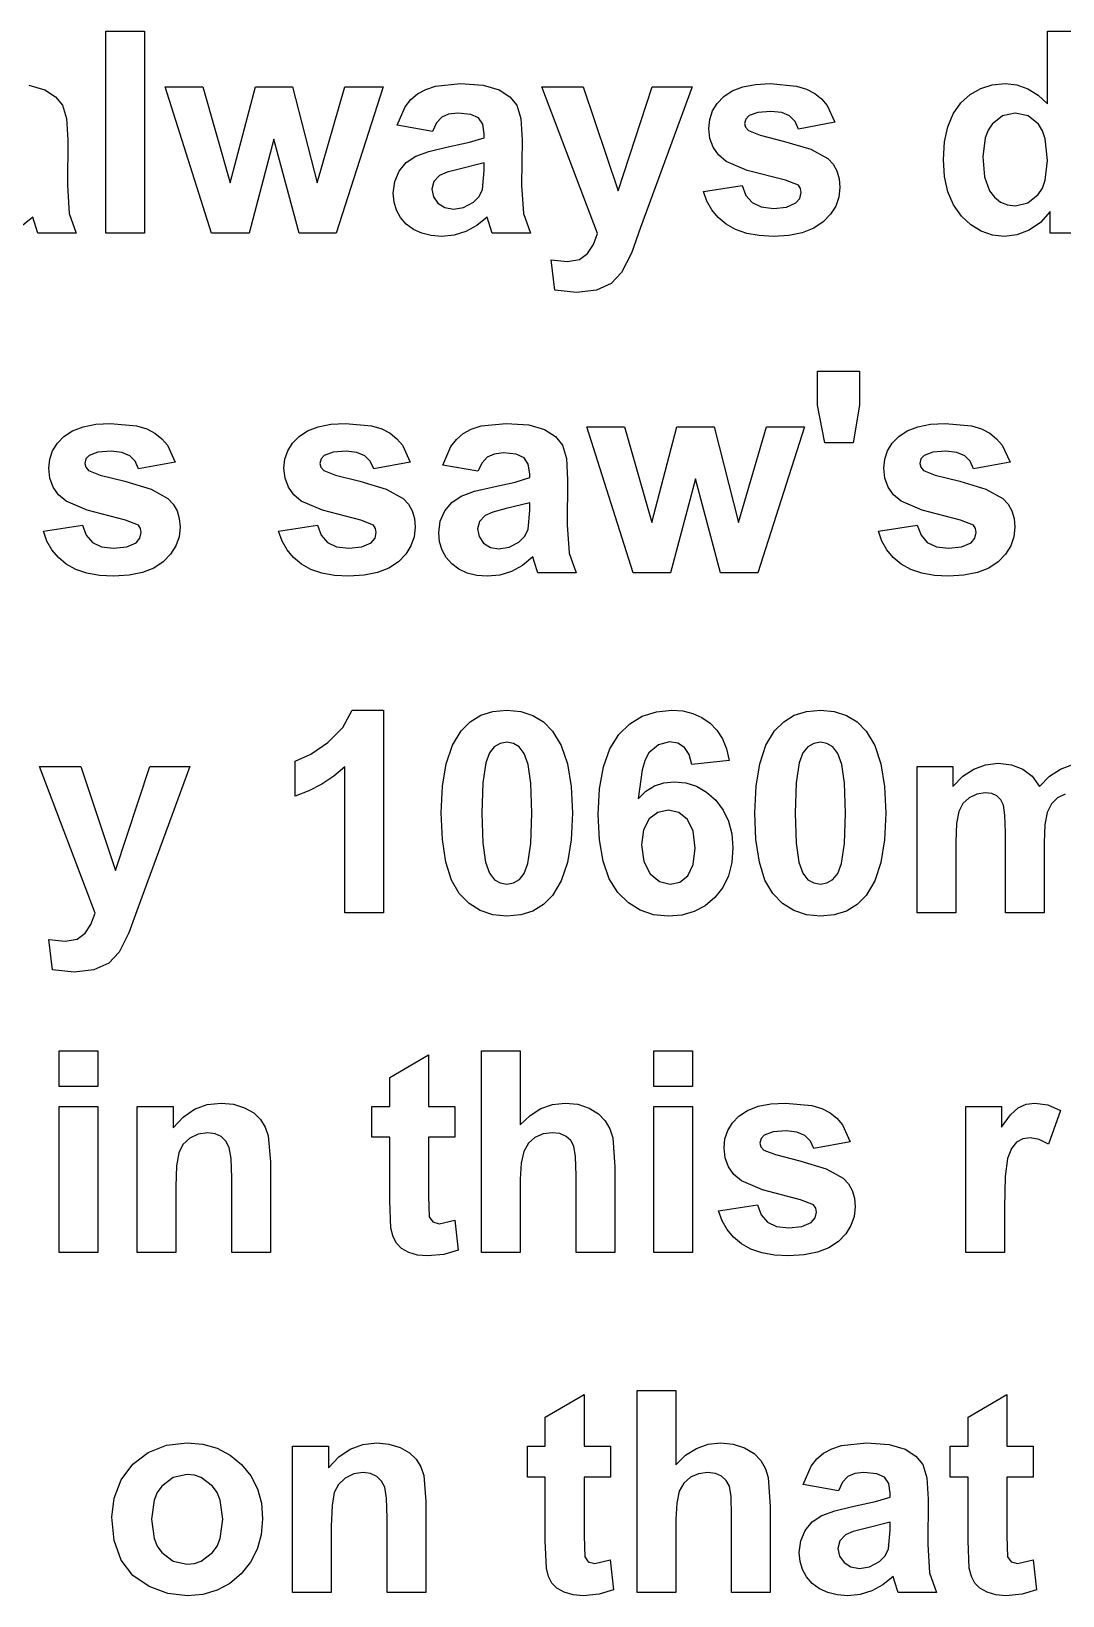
# Model space of a CAD drawing. Header units: metres. Extents: x 298 to 6408, y -126 to 1371.
# Drawn here: x 900.7 to 1101.8, y 1065.4 to 1370.3 of the extents above; entities that cross this region are included whole.
import ezdxf

# ---------------------------------------------------------------- set-up
doc = ezdxf.new("R2010")
doc.units = ezdxf.units.M

msp = doc.modelspace()

# ---------------------------------------------------------------- linework, layer by layer
at = {"layer": 'The 1060mm here '}
for p, q in [((915.29, 1331.02), (915.29, 1370.35)), ((915.29, 1370.35), (922.83, 1370.35)), ((922.83, 1370.35), (922.83, 1331.02)), ((1098.82, 1356.18), (1098.82, 1370.35)), ((1098.82, 1370.35), (1106.35, 1370.35)), ((979.55, 1359.65), (984.42, 1360.15)), ((984.42, 1360.15), (988.82, 1359.85)), ((1039.45, 1359.52), (1041.91, 1359.99)), ((1041.91, 1359.99), (1044.78, 1360.15)), ((1044.78, 1360.15), (1049.88, 1359.68)), ((1088.06, 1359.92), (1090.55, 1360.15)), ((1090.55, 1360.15), (1092.86, 1359.9)), ((900.26, 1359.85), (903.38, 1358.96)), ((903.38, 1358.96), (905.48, 1357.6)), ((905.48, 1357.6), (906.85, 1355.93)), ((935.86, 1331.02), (926.85, 1359.51)), ((926.85, 1359.51), (934.17, 1359.51)), ((934.17, 1359.51), (939.51, 1340.84)), ((939.51, 1340.84), (944.42, 1359.51)), ((944.42, 1359.51), (951.69, 1359.51)), ((951.69, 1359.51), (956.44, 1340.84)), ((956.44, 1340.84), (961.89, 1359.51)), ((969.32, 1359.51), (960.17, 1331.02)), ((961.89, 1359.51), (969.32, 1359.51)), ((973.65, 1355.64), (974.75, 1357.04)), ((974.75, 1357.04), (976.05, 1358.17)), ((976.05, 1358.17), (977.63, 1359.03)), ((977.63, 1359.03), (979.55, 1359.65)), ((988.82, 1359.85), (991.93, 1358.96)), ((991.93, 1358.96), (994.04, 1357.6)), ((994.04, 1357.6), (995.41, 1355.93)), ((1000.28, 1359.51), (1008.3, 1359.51)), ((1011.12, 1330.94), (1000.28, 1359.51)), ((1008.3, 1359.51), (1015.11, 1339.28)), ((1015.11, 1339.28), (1021.77, 1359.51)), ((1029.57, 1359.51), (1019.51, 1332.09)), ((1021.77, 1359.51), (1029.57, 1359.51)), ((1034.44, 1356.29), (1035.72, 1357.63)), ((1035.72, 1357.63), (1037.38, 1358.73)), ((1037.38, 1358.73), (1039.45, 1359.52)), ((1049.88, 1359.68), (1051.87, 1359.08)), ((1051.87, 1359.08), (1053.48, 1358.25)), ((1053.48, 1358.25), (1054.79, 1357.18)), ((1054.79, 1357.18), (1055.88, 1355.89)), ((1081.94, 1356.38), (1083.76, 1358.03)), ((1083.76, 1358.03), (1085.8, 1359.21)), ((1085.8, 1359.21), (1088.06, 1359.92)), ((1092.86, 1359.9), (1095.01, 1359.16)), ((1095.01, 1359.16), (1096.99, 1357.92)), ((1096.99, 1357.92), (1098.82, 1356.18)), ((906.85, 1355.93), (907.6, 1353.32)), ((972.08, 1352.05), (973.65, 1355.64)), ((982.09, 1354.19), (980.75, 1353.59)), ((983.89, 1354.38), (982.09, 1354.19)), ((986.39, 1354.15), (983.89, 1354.38)), ((987.94, 1353.46), (986.39, 1354.15)), ((995.41, 1355.93), (996.16, 1353.32)), ((1032.98, 1353.18), (1033.52, 1354.81)), ((1033.52, 1354.81), (1034.44, 1356.29)), ((1040.65, 1353.9), (1040.01, 1353.22)), ((1042.36, 1354.52), (1040.65, 1353.9)), ((1044.92, 1354.73), (1042.36, 1354.52)), ((1047.01, 1354.51), (1044.92, 1354.73)), ((1048.55, 1353.85), (1047.01, 1354.51)), ((1055.88, 1355.89), (1057.39, 1352.61)), ((1079.39, 1351.74), (1080.45, 1354.28)), ((1080.45, 1354.28), (1081.94, 1356.38)), ((1092.54, 1354.38), (1090.07, 1353.85)), ((1095.05, 1353.84), (1092.54, 1354.38)), ((907.6, 1353.32), (907.86, 1349.18)), ((978.92, 1350.82), (972.08, 1352.05)), ((979.73, 1352.5), (978.92, 1350.82)), ((980.75, 1353.59), (979.73, 1352.5)), ((988.74, 1352.22), (987.94, 1353.46)), ((989.01, 1350.36), (988.74, 1352.22)), ((996.16, 1353.32), (996.41, 1349.18)), ((1032.79, 1351.41), (1032.98, 1353.18)), ((1033, 1349.47), (1032.79, 1351.41)), ((1040.01, 1353.22), (1039.79, 1352.37)), ((1039.79, 1352.37), (1039.98, 1351.63)), ((1039.98, 1351.63), (1040.55, 1351)), ((1040.55, 1351), (1042.82, 1350.1)), ((1049.62, 1352.77), (1048.55, 1353.85)), ((1050.28, 1351.3), (1049.62, 1352.77)), ((1057.39, 1352.61), (1050.28, 1351.3)), ((1078.75, 1348.77), (1079.39, 1351.74)), ((1087.25, 1351.05), (1086.69, 1349.59)), ((1088.04, 1352.25), (1087.25, 1351.05)), ((1090.07, 1353.85), (1088.04, 1352.25)), ((1097.07, 1352.22), (1095.05, 1353.84)), ((1097.85, 1350.97), (1097.07, 1352.22)), ((1098.4, 1349.38), (1097.85, 1350.97)), ((907.86, 1349.18), (907.78, 1340.38)), ((948.02, 1349.34), (943.19, 1331.02)), ((952.93, 1331.02), (948.02, 1349.34)), ((981.69, 1347.76), (986.16, 1348.72)), ((986.16, 1348.72), (989.01, 1349.61)), ((989.01, 1349.61), (989.01, 1350.36)), ((996.41, 1349.18), (996.33, 1340.38)), ((1033.64, 1347.75), (1033, 1349.47)), ((1042.82, 1350.1), (1047.59, 1348.88)), ((1047.59, 1348.88), (1052.7, 1347.36)), ((1078.53, 1345.37), (1078.75, 1348.77)), ((1086.69, 1349.59), (1086.23, 1345.88)), ((1098.84, 1345.15), (1098.4, 1349.38)), ((972.46, 1343.1), (973.84, 1344.77)), ((973.84, 1344.77), (975.69, 1346)), ((975.69, 1346), (978.23, 1346.94)), ((978.23, 1346.94), (981.69, 1347.76)), ((1034.69, 1346.26), (1033.64, 1347.75)), ((1036.17, 1344.99), (1034.69, 1346.26)), ((1040.28, 1343.24), (1036.17, 1344.99)), ((1052.7, 1347.36), (1056, 1345.53)), ((1056, 1345.53), (1057.03, 1344.43)), ((1078.75, 1342.02), (1078.53, 1345.37)), ((1086.23, 1345.88), (1086.55, 1341.95)), ((1098.39, 1341.3), (1098.84, 1345.15)), ((971.59, 1341.08), (972.46, 1343.1)), ((980.32, 1342.23), (979.21, 1341.04)), ((981.83, 1342.88), (980.32, 1342.23)), ((984.42, 1343.54), (981.83, 1342.88)), ((989.01, 1344.7), (984.42, 1343.54)), ((988.71, 1339.52), (989.01, 1343.2)), ((989.01, 1343.2), (989.01, 1344.7)), ((1047.74, 1341.32), (1040.28, 1343.24)), ((1057.03, 1344.43), (1057.77, 1343.12)), ((1057.77, 1343.12), (1058.21, 1341.62)), ((1079.41, 1339.07), (1078.75, 1342.02)), ((1086.55, 1341.95), (1087.49, 1339.28)), ((907.78, 1340.38), (908.14, 1334.84)), ((971.3, 1338.8), (971.59, 1341.08)), ((971.46, 1337.05), (971.3, 1338.8)), ((979.21, 1341.04), (978.84, 1339.57)), ((978.84, 1339.57), (979.14, 1338.1)), ((988.05, 1338.16), (988.71, 1339.52)), ((996.33, 1340.38), (996.7, 1334.84)), ((1031.75, 1339.15), (1039.31, 1340.3)), ((1032.42, 1337.23), (1031.75, 1339.15)), ((1039.31, 1340.3), (1040.04, 1338.36)), ((1050.26, 1340.33), (1047.74, 1341.32)), ((1050.66, 1339.69), (1050.26, 1340.33)), ((1050.55, 1337.77), (1050.79, 1338.9)), ((1050.79, 1338.9), (1050.66, 1339.69)), ((1058.36, 1339.92), (1058.15, 1338.03)), ((1058.21, 1341.62), (1058.36, 1339.92)), ((1080.5, 1336.5), (1079.41, 1339.07)), ((1087.49, 1339.28), (1088.5, 1337.99)), ((1097.02, 1338.54), (1097.82, 1339.78)), ((1097.82, 1339.78), (1098.39, 1341.3)), ((971.94, 1335.46), (971.46, 1337.05)), ((979.14, 1338.1), (980.02, 1336.84)), ((980.02, 1336.84), (981.36, 1335.97)), ((981.36, 1335.97), (983.03, 1335.68)), ((983.03, 1335.68), (985.02, 1336.02)), ((985.02, 1336.02), (986.92, 1337.03)), ((986.92, 1337.03), (988.05, 1338.16)), ((1033.38, 1335.52), (1032.42, 1337.23)), ((1040.04, 1338.36), (1041.27, 1336.96)), ((1041.27, 1336.96), (1043.04, 1336.1)), ((1043.04, 1336.1), (1045.4, 1335.82)), ((1045.4, 1335.82), (1047.96, 1336.09)), ((1047.96, 1336.09), (1049.8, 1336.89)), ((1049.8, 1336.89), (1050.55, 1337.77)), ((1057.54, 1336.28), (1056.52, 1334.67)), ((1058.15, 1338.03), (1057.54, 1336.28)), ((1082.03, 1334.33), (1080.5, 1336.5)), ((1088.5, 1337.99), (1089.68, 1337.07)), ((1089.68, 1337.07), (1091.05, 1336.51)), ((1091.05, 1336.51), (1092.59, 1336.33)), ((1092.59, 1336.33), (1095, 1336.88)), ((1095, 1336.88), (1097.02, 1338.54)), ((901.04, 1334.13), (899.04, 1332.49)), ((901.31, 1333.24), (901.04, 1334.13)), ((902.03, 1331.02), (901.31, 1333.24)), ((908.14, 1334.84), (909.49, 1331.02)), ((972.73, 1334.03), (971.94, 1335.46)), ((973.84, 1332.76), (972.73, 1334.03)), ((975.22, 1331.72), (973.84, 1332.76)), ((989.6, 1334.13), (987.6, 1332.49)), ((989.87, 1333.24), (989.6, 1334.13)), ((990.59, 1331.02), (989.87, 1333.24)), ((996.7, 1334.84), (998.05, 1331.02)), ((1034.64, 1334.02), (1033.38, 1335.52)), ((1036.19, 1332.73), (1034.64, 1334.02)), ((1038.03, 1331.7), (1036.19, 1332.73)), ((1055.09, 1333.19), (1053.25, 1331.96)), ((1056.52, 1334.67), (1055.09, 1333.19)), ((1083.87, 1332.6), (1082.03, 1334.33)), ((1085.89, 1331.36), (1083.87, 1332.6)), ((1097.45, 1333.07), (1095.23, 1331.57)), ((1099.35, 1335.2), (1097.45, 1333.07)), ((1099.35, 1331.02), (1099.35, 1335.2)), ((909.49, 1331.02), (902.03, 1331.02)), ((922.83, 1331.02), (915.29, 1331.02)), ((943.19, 1331.02), (935.86, 1331.02)), ((960.17, 1331.02), (952.93, 1331.02)), ((976.84, 1330.97), (975.22, 1331.72)), ((978.69, 1330.52), (976.84, 1330.97)), ((980.77, 1330.37), (978.69, 1330.52)), ((983.19, 1330.61), (980.77, 1330.37)), ((985.47, 1331.31), (983.19, 1330.61)), ((987.6, 1332.49), (985.47, 1331.31)), ((998.05, 1331.02), (990.59, 1331.02)), ((1010.3, 1328.76), (1011.12, 1330.94)), ((1019.51, 1332.09), (1017.72, 1327.13)), ((1040.19, 1330.96), (1038.03, 1331.7)), ((1042.64, 1330.52), (1040.19, 1330.96)), ((1045.4, 1330.37), (1042.64, 1330.52)), ((1048.41, 1330.55), (1045.4, 1330.37)), ((1051.03, 1331.08), (1048.41, 1330.55)), ((1053.25, 1331.96), (1051.03, 1331.08)), ((1088.08, 1330.62), (1085.89, 1331.36)), ((1090.44, 1330.37), (1088.08, 1330.62)), ((1092.85, 1330.67), (1090.44, 1330.37)), ((1095.23, 1331.57), (1092.85, 1330.67)), ((1106.35, 1331.02), (1099.35, 1331.02)), ((1007.58, 1325.85), (1009.18, 1327.01)), ((1009.18, 1327.01), (1010.3, 1328.76)), ((1017.72, 1327.13), (1015.82, 1323.32)), ((1002.77, 1319.91), (1002.1, 1325.81)), ((1002.1, 1325.81), (1005.29, 1325.46)), ((1005.29, 1325.46), (1007.58, 1325.85)), ((1013.76, 1321.18), (1010.89, 1319.91)), ((1015.82, 1323.32), (1013.76, 1321.18)), ((1007.04, 1319.45), (1002.77, 1319.91)), ((1010.89, 1319.91), (1007.04, 1319.45)), ((1053.99, 1297.46), (1053.99, 1304.11)), ((1053.99, 1304.11), (1062.2, 1304.11)), ((1062.2, 1304.11), (1062.2, 1297.46)), ((1055.41, 1290.13), (1053.99, 1297.46)), ((1062.2, 1297.46), (1060.96, 1290.13)), ((908.77, 1292.5), (910.83, 1293.28)), ((910.83, 1293.28), (913.3, 1293.76)), ((913.3, 1293.76), (916.17, 1293.91)), ((916.17, 1293.91), (921.27, 1293.44)), ((921.27, 1293.44), (923.26, 1292.84)), ((954.59, 1292.5), (956.66, 1293.28)), ((956.66, 1293.28), (959.12, 1293.76)), ((959.12, 1293.76), (961.99, 1293.91)), ((961.99, 1293.91), (967.09, 1293.44)), ((967.09, 1293.44), (969.08, 1292.84)), ((986.51, 1292.8), (988.43, 1293.42)), ((988.43, 1293.42), (993.3, 1293.91)), ((993.3, 1293.91), (997.7, 1293.62)), ((997.7, 1293.62), (1000.81, 1292.72)), ((1018.04, 1264.78), (1009.02, 1293.27)), ((1009.02, 1293.27), (1016.35, 1293.27)), ((1016.35, 1293.27), (1021.69, 1274.6)), ((1021.69, 1274.6), (1026.6, 1293.27)), ((1026.6, 1293.27), (1033.87, 1293.27)), ((1033.87, 1293.27), (1038.61, 1274.6)), ((1038.61, 1274.6), (1044.06, 1293.27)), ((1051.49, 1293.27), (1042.34, 1264.78)), ((1044.06, 1293.27), (1051.49, 1293.27)), ((1071.5, 1292.5), (1073.57, 1293.28)), ((1073.57, 1293.28), (1076.04, 1293.76)), ((1076.04, 1293.76), (1078.91, 1293.91)), ((1078.91, 1293.91), (1084.01, 1293.44)), ((1084.01, 1293.44), (1085.99, 1292.84)), ((904.91, 1288.58), (905.83, 1290.06)), ((905.83, 1290.06), (907.1, 1291.39)), ((907.1, 1291.39), (908.77, 1292.5)), ((923.26, 1292.84), (924.86, 1292.01)), ((924.86, 1292.01), (926.18, 1290.94)), ((926.18, 1290.94), (927.27, 1289.65)), ((950.73, 1288.58), (951.65, 1290.06)), ((951.65, 1290.06), (952.93, 1291.39)), ((952.93, 1291.39), (954.59, 1292.5)), ((969.08, 1292.84), (970.69, 1292.01)), ((970.69, 1292.01), (972, 1290.94)), ((972, 1290.94), (973.09, 1289.65)), ((982.53, 1289.41), (983.63, 1290.8)), ((983.63, 1290.8), (984.93, 1291.93)), ((984.93, 1291.93), (986.51, 1292.8)), ((1000.81, 1292.72), (1002.92, 1291.37)), ((1002.92, 1291.37), (1004.29, 1289.69)), ((1060.96, 1290.13), (1055.41, 1290.13)), ((1067.65, 1288.58), (1068.56, 1290.06)), ((1068.56, 1290.06), (1069.84, 1291.39)), ((1069.84, 1291.39), (1071.5, 1292.5)), ((1085.99, 1292.84), (1087.6, 1292.01)), ((1087.6, 1292.01), (1088.91, 1290.94)), ((1088.91, 1290.94), (1090, 1289.65)), ((904.18, 1285.17), (904.36, 1286.95)), ((904.36, 1286.95), (904.91, 1288.58)), ((911.4, 1286.99), (911.18, 1286.13)), ((912.04, 1287.66), (911.4, 1286.99)), ((913.75, 1288.29), (912.04, 1287.66)), ((916.31, 1288.49), (913.75, 1288.29)), ((918.4, 1288.27), (916.31, 1288.49)), ((919.94, 1287.61), (918.4, 1288.27)), ((921.01, 1286.53), (919.94, 1287.61)), ((927.27, 1289.65), (928.78, 1286.38)), ((950, 1285.17), (950.19, 1286.95)), ((950.19, 1286.95), (950.73, 1288.58)), ((957.22, 1286.99), (957, 1286.13)), ((957.86, 1287.66), (957.22, 1286.99)), ((959.57, 1288.29), (957.86, 1287.66)), ((962.13, 1288.49), (959.57, 1288.29)), ((964.22, 1288.27), (962.13, 1288.49)), ((965.76, 1287.61), (964.22, 1288.27)), ((966.83, 1286.53), (965.76, 1287.61)), ((973.09, 1289.65), (974.6, 1286.38)), ((980.96, 1285.81), (982.53, 1289.41)), ((989.63, 1287.35), (988.61, 1286.26)), ((990.97, 1287.95), (989.63, 1287.35)), ((992.77, 1288.15), (990.97, 1287.95)), ((995.27, 1287.91), (992.77, 1288.15)), ((996.82, 1287.22), (995.27, 1287.91)), ((997.62, 1285.98), (996.82, 1287.22)), ((1004.29, 1289.69), (1005.04, 1287.08)), ((1005.04, 1287.08), (1005.29, 1282.94)), ((1066.92, 1285.17), (1067.1, 1286.95)), ((1067.1, 1286.95), (1067.65, 1288.58)), ((1074.13, 1286.99), (1073.92, 1286.13)), ((1074.78, 1287.66), (1074.13, 1286.99)), ((1076.49, 1288.29), (1074.78, 1287.66)), ((1079.04, 1288.49), (1076.49, 1288.29)), ((1081.13, 1288.27), (1079.04, 1288.49)), ((1082.68, 1287.61), (1081.13, 1288.27)), ((1083.75, 1286.53), (1082.68, 1287.61)), ((1090, 1289.65), (1091.52, 1286.38)), ((904.39, 1283.23), (904.18, 1285.17)), ((911.18, 1286.13), (911.37, 1285.39)), ((911.37, 1285.39), (911.93, 1284.77)), ((911.93, 1284.77), (914.2, 1283.86)), ((914.2, 1283.86), (918.98, 1282.65)), ((921.67, 1285.06), (921.01, 1286.53)), ((928.78, 1286.38), (921.67, 1285.06)), ((950.21, 1283.23), (950, 1285.17)), ((957, 1286.13), (957.19, 1285.39)), ((957.19, 1285.39), (957.76, 1284.77)), ((957.76, 1284.77), (960.03, 1283.86)), ((960.03, 1283.86), (964.8, 1282.65)), ((967.49, 1285.06), (966.83, 1286.53)), ((974.6, 1286.38), (967.49, 1285.06)), ((987.8, 1284.58), (980.96, 1285.81)), ((988.61, 1286.26), (987.8, 1284.58)), ((997.89, 1284.12), (997.62, 1285.98)), ((997.89, 1283.37), (997.89, 1284.12)), ((1067.13, 1283.23), (1066.92, 1285.17)), ((1073.92, 1286.13), (1074.11, 1285.39)), ((1074.11, 1285.39), (1074.67, 1284.77)), ((1074.67, 1284.77), (1076.94, 1283.86)), ((1076.94, 1283.86), (1081.71, 1282.65)), ((1084.41, 1285.06), (1083.75, 1286.53)), ((1091.52, 1286.38), (1084.41, 1285.06)), ((905.03, 1281.51), (904.39, 1283.23)), ((906.08, 1280.02), (905.03, 1281.51)), ((918.98, 1282.65), (924.09, 1281.12)), ((924.09, 1281.12), (927.39, 1279.29)), ((950.85, 1281.51), (950.21, 1283.23)), ((951.9, 1280.02), (950.85, 1281.51)), ((964.8, 1282.65), (969.91, 1281.12)), ((969.91, 1281.12), (973.21, 1279.29)), ((984.57, 1279.76), (987.11, 1280.7)), ((987.11, 1280.7), (990.57, 1281.52)), ((990.57, 1281.52), (995.04, 1282.48)), ((995.04, 1282.48), (997.89, 1283.37)), ((1005.29, 1282.94), (1005.21, 1274.14)), ((1030.19, 1283.1), (1025.36, 1264.78)), ((1035.1, 1264.78), (1030.19, 1283.1)), ((1067.76, 1281.51), (1067.13, 1283.23)), ((1068.82, 1280.02), (1067.76, 1281.51)), ((1081.71, 1282.65), (1086.83, 1281.12)), ((1086.83, 1281.12), (1090.12, 1279.29)), ((907.56, 1278.76), (906.08, 1280.02)), ((911.67, 1277.01), (907.56, 1278.76)), ((927.39, 1279.29), (928.42, 1278.19)), ((928.42, 1278.19), (929.16, 1276.88)), ((953.38, 1278.76), (951.9, 1280.02)), ((957.49, 1277.01), (953.38, 1278.76)), ((973.21, 1279.29), (974.24, 1278.19)), ((974.24, 1278.19), (974.98, 1276.88)), ((981.34, 1276.86), (982.72, 1278.53)), ((982.72, 1278.53), (984.57, 1279.76)), ((997.89, 1278.46), (993.3, 1277.31)), ((997.89, 1276.96), (997.89, 1278.46)), ((1070.3, 1278.76), (1068.82, 1280.02)), ((1074.41, 1277.01), (1070.3, 1278.76)), ((1090.12, 1279.29), (1091.16, 1278.19)), ((1091.16, 1278.19), (1091.89, 1276.88)), ((919.12, 1275.08), (911.67, 1277.01)), ((921.65, 1274.09), (919.12, 1275.08)), ((929.16, 1276.88), (929.6, 1275.38)), ((929.6, 1275.38), (929.75, 1273.69)), ((964.95, 1275.08), (957.49, 1277.01)), ((967.47, 1274.09), (964.95, 1275.08)), ((974.98, 1276.88), (975.42, 1275.38)), ((975.42, 1275.38), (975.57, 1273.69)), ((980.18, 1272.56), (980.47, 1274.84)), ((980.47, 1274.84), (981.34, 1276.86)), ((988.09, 1274.81), (987.72, 1273.34)), ((989.2, 1275.99), (988.09, 1274.81)), ((990.71, 1276.64), (989.2, 1275.99)), ((993.3, 1277.31), (990.71, 1276.64)), ((997.59, 1273.28), (997.89, 1276.96)), ((1081.86, 1275.08), (1074.41, 1277.01)), ((1084.38, 1274.09), (1081.86, 1275.08)), ((1091.89, 1276.88), (1092.34, 1275.38)), ((1092.34, 1275.38), (1092.48, 1273.69)), ((903.13, 1272.91), (910.7, 1274.06)), ((903.8, 1270.99), (903.13, 1272.91)), ((910.7, 1274.06), (911.43, 1272.13)), ((911.43, 1272.13), (912.66, 1270.72)), ((921.19, 1270.65), (921.93, 1271.53)), ((922.05, 1273.45), (921.65, 1274.09)), ((921.93, 1271.53), (922.18, 1272.67)), ((922.18, 1272.67), (922.05, 1273.45)), ((929.54, 1271.8), (928.93, 1270.04)), ((929.75, 1273.69), (929.54, 1271.8)), ((948.96, 1272.91), (956.52, 1274.06)), ((949.63, 1270.99), (948.96, 1272.91)), ((956.52, 1274.06), (957.25, 1272.13)), ((957.25, 1272.13), (958.48, 1270.72)), ((967.01, 1270.65), (967.76, 1271.53)), ((967.87, 1273.45), (967.47, 1274.09)), ((967.76, 1271.53), (968, 1272.67)), ((968, 1272.67), (967.87, 1273.45)), ((975.36, 1271.8), (974.75, 1270.04)), ((975.57, 1273.69), (975.36, 1271.8)), ((980.34, 1270.81), (980.18, 1272.56)), ((987.72, 1273.34), (988.02, 1271.86)), ((988.02, 1271.86), (988.9, 1270.6)), ((995.8, 1270.79), (996.93, 1271.92)), ((996.93, 1271.92), (997.59, 1273.28)), ((1005.21, 1274.14), (1005.58, 1268.6)), ((1065.87, 1272.91), (1073.44, 1274.06)), ((1066.54, 1270.99), (1065.87, 1272.91)), ((1073.44, 1274.06), (1074.17, 1272.13)), ((1074.17, 1272.13), (1075.39, 1270.72)), ((1083.93, 1270.65), (1084.67, 1271.53)), ((1084.78, 1273.45), (1084.38, 1274.09)), ((1084.67, 1271.53), (1084.92, 1272.67)), ((1084.92, 1272.67), (1084.78, 1273.45)), ((1092.28, 1271.8), (1091.67, 1270.04)), ((1092.48, 1273.69), (1092.28, 1271.8)), ((904.77, 1269.28), (903.8, 1270.99)), ((906.02, 1267.78), (904.77, 1269.28)), ((912.66, 1270.72), (914.43, 1269.87)), ((914.43, 1269.87), (916.79, 1269.58)), ((916.79, 1269.58), (919.35, 1269.85)), ((919.35, 1269.85), (921.19, 1270.65)), ((928.93, 1270.04), (927.91, 1268.43)), ((950.59, 1269.28), (949.63, 1270.99)), ((951.85, 1267.78), (950.59, 1269.28)), ((958.48, 1270.72), (960.25, 1269.87)), ((960.25, 1269.87), (962.61, 1269.58)), ((962.61, 1269.58), (965.17, 1269.85)), ((965.17, 1269.85), (967.01, 1270.65)), ((974.75, 1270.04), (973.73, 1268.43)), ((980.82, 1269.23), (980.34, 1270.81)), ((981.61, 1267.8), (980.82, 1269.23)), ((988.9, 1270.6), (990.24, 1269.74)), ((990.24, 1269.74), (991.91, 1269.45)), ((991.91, 1269.45), (993.9, 1269.78)), ((993.9, 1269.78), (995.8, 1270.79)), ((1005.58, 1268.6), (1006.93, 1264.78)), ((1067.5, 1269.28), (1066.54, 1270.99)), ((1068.76, 1267.78), (1067.5, 1269.28)), ((1075.39, 1270.72), (1077.17, 1269.87)), ((1077.17, 1269.87), (1079.53, 1269.58)), ((1079.53, 1269.58), (1082.09, 1269.85)), ((1082.09, 1269.85), (1083.93, 1270.65)), ((1091.67, 1270.04), (1090.64, 1268.43)), ((907.57, 1266.5), (906.02, 1267.78)), ((909.42, 1265.46), (907.57, 1266.5)), ((911.58, 1264.73), (909.42, 1265.46)), ((924.64, 1265.72), (922.42, 1264.84)), ((926.47, 1266.95), (924.64, 1265.72)), ((927.91, 1268.43), (926.47, 1266.95)), ((953.4, 1266.5), (951.85, 1267.78)), ((955.24, 1265.46), (953.4, 1266.5)), ((957.4, 1264.73), (955.24, 1265.46)), ((970.46, 1265.72), (968.24, 1264.84)), ((972.3, 1266.95), (970.46, 1265.72)), ((973.73, 1268.43), (972.3, 1266.95)), ((982.72, 1266.52), (981.61, 1267.8)), ((984.1, 1265.48), (982.72, 1266.52)), ((985.72, 1264.73), (984.1, 1265.48)), ((996.48, 1266.25), (994.35, 1265.07)), ((998.48, 1267.89), (996.48, 1266.25)), ((998.75, 1267.01), (998.48, 1267.89)), ((999.47, 1264.78), (998.75, 1267.01)), ((1070.31, 1266.5), (1068.76, 1267.78)), ((1072.16, 1265.46), (1070.31, 1266.5)), ((1074.31, 1264.73), (1072.16, 1265.46)), ((1087.38, 1265.72), (1085.15, 1264.84)), ((1089.21, 1266.95), (1087.38, 1265.72)), ((1090.64, 1268.43), (1089.21, 1266.95)), ((914.03, 1264.28), (911.58, 1264.73)), ((916.79, 1264.14), (914.03, 1264.28)), ((919.8, 1264.31), (916.79, 1264.14)), ((922.42, 1264.84), (919.8, 1264.31)), ((959.85, 1264.28), (957.4, 1264.73)), ((962.61, 1264.14), (959.85, 1264.28)), ((965.62, 1264.31), (962.61, 1264.14)), ((968.24, 1264.84), (965.62, 1264.31)), ((987.57, 1264.28), (985.72, 1264.73)), ((989.65, 1264.14), (987.57, 1264.28)), ((992.07, 1264.37), (989.65, 1264.14)), ((994.35, 1265.07), (992.07, 1264.37)), ((1006.93, 1264.78), (999.47, 1264.78)), ((1025.36, 1264.78), (1018.04, 1264.78)), ((1042.34, 1264.78), (1035.1, 1264.78)), ((1076.77, 1264.28), (1074.31, 1264.73)), ((1079.53, 1264.14), (1076.77, 1264.28)), ((1082.54, 1264.31), (1079.53, 1264.14)), ((1085.15, 1264.84), (1082.54, 1264.31)), ((961.48, 1234.66), (963.31, 1238.03)), ((963.31, 1238.03), (969.43, 1238.03)), ((969.43, 1238.03), (969.43, 1198.54)), ((990.74, 1237.78), (993.44, 1238.03)), ((993.44, 1238.03), (996.14, 1237.78)), ((1022.59, 1237.73), (1025.63, 1238.03)), ((1025.63, 1238.03), (1027.77, 1237.88)), ((1051.85, 1237.78), (1054.55, 1238.03)), ((1054.55, 1238.03), (1057.25, 1237.78)), ((984.53, 1234.01), (986.28, 1235.77)), ((986.28, 1235.77), (988.35, 1237.03)), ((988.35, 1237.03), (990.74, 1237.78)), ((996.14, 1237.78), (998.53, 1237.01)), ((998.53, 1237.01), (1000.6, 1235.74)), ((1000.6, 1235.74), (1002.37, 1233.95)), ((1015.25, 1233.26), (1017.39, 1235.35)), ((1017.39, 1235.35), (1019.84, 1236.84)), ((1019.84, 1236.84), (1022.59, 1237.73)), ((1027.77, 1237.88), (1029.72, 1237.4)), ((1029.72, 1237.4), (1031.48, 1236.62)), ((1031.48, 1236.62), (1033.05, 1235.52)), ((1033.05, 1235.52), (1034.38, 1234.13)), ((1045.64, 1234.01), (1047.4, 1235.77)), ((1047.4, 1235.77), (1049.47, 1237.03)), ((1049.47, 1237.03), (1051.85, 1237.78)), ((1057.25, 1237.78), (1059.64, 1237.01)), ((1059.64, 1237.01), (1061.72, 1235.74)), ((1061.72, 1235.74), (1063.48, 1233.95)), ((958.56, 1231.74), (961.48, 1234.66)), ((982.84, 1231.18), (984.53, 1234.01)), ((1002.37, 1233.95), (1004.05, 1231.14)), ((1013.5, 1230.49), (1015.25, 1233.26)), ((1034.38, 1234.13), (1035.45, 1232.45)), ((1035.45, 1232.45), (1036.25, 1230.49)), ((1043.95, 1231.18), (1045.64, 1234.01)), ((1063.48, 1233.95), (1065.16, 1231.14)), ((952.15, 1228.08), (955.23, 1229.48)), ((955.23, 1229.48), (958.56, 1231.74)), ((981.63, 1227.57), (982.84, 1231.18)), ((990.04, 1229.69), (989.33, 1227.78)), ((990.99, 1230.91), (990.04, 1229.69)), ((992.14, 1231.56), (990.99, 1230.91)), ((993.44, 1231.78), (992.14, 1231.56)), ((994.73, 1231.56), (993.44, 1231.78)), ((995.86, 1230.91), (994.73, 1231.56)), ((996.83, 1229.61), (995.86, 1230.91)), ((997.62, 1227.45), (996.83, 1229.61)), ((1004.05, 1231.14), (1005.25, 1227.54)), ((1012.25, 1226.97), (1013.5, 1230.49)), ((1021.14, 1229.69), (1020.39, 1228.33)), ((1022.97, 1231.3), (1021.14, 1229.69)), ((1025.17, 1231.83), (1022.97, 1231.3)), ((1026.8, 1231.57), (1025.17, 1231.83)), ((1028.1, 1230.76), (1026.8, 1231.57)), ((1029.01, 1229.39), (1028.1, 1230.76)), ((1029.49, 1227.43), (1029.01, 1229.39)), ((1036.25, 1230.49), (1036.79, 1228.24)), ((1042.75, 1227.57), (1043.95, 1231.18)), ((1051.16, 1229.69), (1050.44, 1227.78)), ((1052.11, 1230.91), (1051.16, 1229.69)), ((1053.26, 1231.56), (1052.11, 1230.91)), ((1054.55, 1231.78), (1053.26, 1231.56)), ((1055.84, 1231.56), (1054.55, 1231.78)), ((1056.98, 1230.91), (1055.84, 1231.56)), ((1057.95, 1229.61), (1056.98, 1230.91)), ((1058.73, 1227.45), (1057.95, 1229.61)), ((1065.16, 1231.14), (1066.36, 1227.54)), ((902.36, 1227.03), (910.38, 1227.03)), ((913.19, 1198.46), (902.36, 1227.03)), ((910.38, 1227.03), (917.19, 1206.8)), ((917.19, 1206.8), (923.85, 1227.03)), ((931.65, 1227.03), (921.59, 1199.61)), ((923.85, 1227.03), (931.65, 1227.03)), ((952.15, 1221.24), (952.15, 1228.08)), ((961.89, 1226.95), (959.73, 1225.15)), ((961.89, 1198.54), (961.89, 1226.95)), ((980.91, 1223.18), (981.63, 1227.57)), ((989.33, 1227.78), (988.75, 1223.86)), ((998.14, 1223.78), (997.62, 1227.45)), ((1005.25, 1227.54), (1005.97, 1223.13)), ((1011.5, 1222.7), (1012.25, 1226.97)), ((1019.79, 1226.38), (1019.06, 1220.75)), ((1020.39, 1228.33), (1019.79, 1226.38)), ((1036.79, 1228.24), (1029.49, 1227.43)), ((1042.02, 1223.18), (1042.75, 1227.57)), ((1050.44, 1227.78), (1049.86, 1223.86)), ((1059.26, 1223.78), (1058.73, 1227.45)), ((1066.36, 1227.54), (1067.08, 1223.13)), ((1073.41, 1227.03), (1080.36, 1227.03)), ((1073.41, 1198.54), (1073.41, 1227.03)), ((1080.36, 1227.03), (1080.36, 1223.14)), ((1082.31, 1225.13), (1084.44, 1226.54)), ((1084.44, 1226.54), (1086.75, 1227.39)), ((1086.75, 1227.39), (1089.24, 1227.68)), ((1089.24, 1227.68), (1091.79, 1227.39)), ((1091.79, 1227.39), (1093.99, 1226.55)), ((1093.99, 1226.55), (1095.82, 1225.13)), ((1099.24, 1225.13), (1101.34, 1226.55)), ((1101.34, 1226.55), (1103.58, 1227.39)), ((957.39, 1223.59), (954.86, 1222.29)), ((959.73, 1225.15), (957.39, 1223.59)), ((980.67, 1218.02), (980.91, 1223.18)), ((988.75, 1223.86), (988.55, 1217.94)), ((998.32, 1217.94), (998.14, 1223.78)), ((1005.97, 1223.13), (1006.21, 1217.94)), ((1020.55, 1222.21), (1022.22, 1223.25)), ((1022.22, 1223.25), (1024.05, 1223.87)), ((1024.05, 1223.87), (1026.06, 1224.08)), ((1026.06, 1224.08), (1028.33, 1223.86)), ((1028.33, 1223.86), (1030.44, 1223.18)), ((1030.44, 1223.18), (1032.38, 1222.06)), ((1041.78, 1218.02), (1042.02, 1223.18)), ((1049.86, 1223.86), (1049.67, 1217.94)), ((1059.43, 1217.94), (1059.26, 1223.78)), ((1067.08, 1223.13), (1067.32, 1217.94)), ((1080.36, 1223.14), (1082.31, 1225.13)), ((1095.82, 1225.13), (1097.29, 1223.14)), ((1097.29, 1223.14), (1099.24, 1225.13)), ((954.86, 1222.29), (952.15, 1221.24)), ((1011.25, 1217.67), (1011.5, 1222.7)), ((1019.06, 1220.75), (1020.55, 1222.21)), ((1032.38, 1222.06), (1034.15, 1220.49)), ((1034.15, 1220.49), (1035.62, 1218.56)), ((1082.35, 1219.82), (1081.55, 1218.26)), ((1083.55, 1220.97), (1082.35, 1219.82)), ((1085.03, 1221.67), (1083.55, 1220.97)), ((1086.69, 1221.91), (1085.03, 1221.67)), ((1087.99, 1221.76), (1086.69, 1221.91)), ((1088.98, 1221.32), (1087.99, 1221.76)), ((1089.72, 1220.57), (1088.98, 1221.32)), ((1090.23, 1219.52), (1089.72, 1220.57)), ((1099.6, 1219.75), (1098.79, 1218.11)), ((1100.8, 1220.94), (1099.6, 1219.75)), ((1102.24, 1221.67), (1100.8, 1220.94)), ((980.89, 1212.79), (980.67, 1218.02)), ((988.55, 1217.94), (988.73, 1212.1)), ((998.12, 1212.02), (998.32, 1217.94)), ((1006.21, 1217.94), (1005.96, 1212.75)), ((1011.49, 1212.77), (1011.25, 1217.67)), ((1021.2, 1216.82), (1020.08, 1214.72)), ((1022.87, 1218.1), (1021.2, 1216.82)), ((1024.88, 1218.53), (1022.87, 1218.1)), ((1026.94, 1218.08), (1024.88, 1218.53)), ((1028.63, 1216.74), (1026.94, 1218.08)), ((1029.76, 1214.45), (1028.63, 1216.74)), ((1035.62, 1218.56), (1036.67, 1216.37)), ((1042, 1212.79), (1041.78, 1218.02)), ((1049.67, 1217.94), (1049.84, 1212.1)), ((1059.24, 1212.02), (1059.43, 1217.94)), ((1067.32, 1217.94), (1067.08, 1212.75)), ((1081.55, 1218.26), (1081.1, 1215.91)), ((1090.53, 1217.58), (1090.23, 1219.52)), ((1090.63, 1214.16), (1090.53, 1217.58)), ((1098.79, 1218.11), (1098.33, 1215.71)), ((1020.08, 1214.72), (1019.7, 1211.79)), ((1030.14, 1211.12), (1029.76, 1214.45)), ((1036.67, 1216.37), (1037.3, 1213.92)), ((1037.3, 1213.92), (1037.51, 1211.2)), ((1081.1, 1215.91), (1080.95, 1212.38)), ((1090.63, 1198.54), (1090.63, 1214.16)), ((1098.33, 1215.71), (1098.17, 1212.22)), ((981.54, 1208.42), (980.89, 1212.79)), ((988.73, 1212.1), (989.25, 1208.43)), ((997.54, 1208.12), (998.12, 1212.02)), ((1005.96, 1212.75), (1005.24, 1208.35)), ((1012.21, 1208.61), (1011.49, 1212.77)), ((1019.7, 1211.79), (1020.12, 1208.54)), ((1029.79, 1207.92), (1030.14, 1211.12)), ((1037.51, 1211.2), (1037.29, 1208.34)), ((1042.66, 1208.42), (1042, 1212.79)), ((1049.84, 1212.1), (1050.36, 1208.43)), ((1058.65, 1208.12), (1059.24, 1212.02)), ((1067.08, 1212.75), (1066.35, 1208.35)), ((1080.95, 1212.38), (1080.95, 1198.54)), ((1098.17, 1212.22), (1098.17, 1198.54)), ((982.64, 1204.92), (981.54, 1208.42)), ((989.25, 1208.43), (990.04, 1206.27)), ((996.83, 1206.21), (997.54, 1208.12)), ((1005.24, 1208.35), (1004.03, 1204.73)), ((1013.41, 1205.18), (1012.21, 1208.61)), ((1020.12, 1208.54), (1021.39, 1206.12)), ((1028.74, 1205.76), (1029.79, 1207.92)), ((1037.29, 1208.34), (1036.63, 1205.76)), ((1043.76, 1204.92), (1042.66, 1208.42)), ((1050.36, 1208.43), (1051.15, 1206.27)), ((1057.94, 1206.21), (1058.65, 1208.12)), ((1066.35, 1208.35), (1065.15, 1204.73)), ((984.18, 1202.28), (982.64, 1204.92)), ((990.04, 1206.27), (991.01, 1204.98)), ((991.01, 1204.98), (992.15, 1204.34)), ((994.73, 1204.34), (995.88, 1204.99)), ((995.88, 1204.99), (996.83, 1206.21)), ((1004.03, 1204.73), (1002.34, 1201.9)), ((1015.09, 1202.5), (1013.41, 1205.18)), ((1021.39, 1206.12), (1023.2, 1204.62)), ((1023.2, 1204.62), (1025.25, 1204.12)), ((1025.25, 1204.12), (1027.17, 1204.53)), ((1027.17, 1204.53), (1028.74, 1205.76)), ((1036.63, 1205.76), (1035.52, 1203.49)), ((1045.29, 1202.28), (1043.76, 1204.92)), ((1051.15, 1206.27), (1052.12, 1204.98)), ((1052.12, 1204.98), (1053.26, 1204.34)), ((1055.84, 1204.34), (1056.99, 1204.99)), ((1056.99, 1204.99), (1057.94, 1206.21)), ((1065.15, 1204.73), (1063.46, 1201.9)), ((986.08, 1200.35), (984.18, 1202.28)), ((992.15, 1204.34), (993.44, 1204.12)), ((993.44, 1204.12), (994.73, 1204.34)), ((1002.34, 1201.9), (1000.59, 1200.13)), ((1017.14, 1200.47), (1015.09, 1202.5)), ((1033.97, 1201.52), (1032.08, 1199.92)), ((1035.52, 1203.49), (1033.97, 1201.52)), ((1047.19, 1200.35), (1045.29, 1202.28)), ((1053.26, 1204.34), (1054.55, 1204.12)), ((1054.55, 1204.12), (1055.84, 1204.34)), ((1063.46, 1201.9), (1061.7, 1200.13)), ((912.38, 1196.28), (913.19, 1198.46)), ((921.59, 1199.61), (919.79, 1194.65)), ((969.43, 1198.54), (961.89, 1198.54)), ((988.25, 1198.97), (986.08, 1200.35)), ((990.7, 1198.15), (988.25, 1198.97)), ((998.52, 1198.88), (996.14, 1198.12)), ((1000.59, 1200.13), (998.52, 1198.88)), ((1019.45, 1199.03), (1017.14, 1200.47)), ((1022.03, 1198.16), (1019.45, 1199.03)), ((1029.93, 1198.78), (1027.53, 1198.1)), ((1032.08, 1199.92), (1029.93, 1198.78)), ((1049.37, 1198.97), (1047.19, 1200.35)), ((1051.82, 1198.15), (1049.37, 1198.97)), ((1059.63, 1198.88), (1057.25, 1198.12)), ((1061.7, 1200.13), (1059.63, 1198.88)), ((1080.95, 1198.54), (1073.41, 1198.54)), ((1098.17, 1198.54), (1090.63, 1198.54)), ((911.26, 1194.53), (912.38, 1196.28)), ((993.44, 1197.87), (990.7, 1198.15)), ((996.14, 1198.12), (993.44, 1197.87)), ((1024.88, 1197.87), (1022.03, 1198.16)), ((1027.53, 1198.1), (1024.88, 1197.87)), ((1054.55, 1197.87), (1051.82, 1198.15)), ((1057.25, 1198.12), (1054.55, 1197.87)), ((904.85, 1187.43), (904.18, 1193.34)), ((904.18, 1193.34), (907.37, 1192.99)), ((907.37, 1192.99), (909.66, 1193.37)), ((909.66, 1193.37), (911.26, 1194.53)), ((919.79, 1194.65), (917.9, 1190.84)), ((917.9, 1190.84), (915.84, 1188.71)), ((909.12, 1186.98), (904.85, 1187.43)), ((912.97, 1187.43), (909.12, 1186.98)), ((915.84, 1188.71), (912.97, 1187.43)), ((906.17, 1164.66), (906.17, 1171.63)), ((906.17, 1171.63), (913.7, 1171.63)), ((913.7, 1171.63), (913.7, 1164.66)), ((988.53, 1132.3), (988.53, 1171.63)), ((988.53, 1171.63), (996.07, 1171.63)), ((996.07, 1171.63), (996.07, 1157.17)), ((1022.11, 1164.66), (1022.11, 1171.63)), ((1022.11, 1171.63), (1029.65, 1171.63)), ((1029.65, 1171.63), (1029.65, 1164.66)), ((970.61, 1166.46), (978.17, 1170.86)), ((978.17, 1170.86), (978.17, 1160.8)), ((970.61, 1160.8), (970.61, 1166.46)), ((913.7, 1164.66), (906.17, 1164.66)), ((1029.65, 1164.66), (1022.11, 1164.66)), ((906.17, 1132.3), (906.17, 1160.8)), ((906.17, 1160.8), (913.7, 1160.8)), ((913.7, 1160.8), (913.7, 1132.3)), ((921.38, 1132.3), (921.38, 1160.8)), ((921.38, 1160.8), (928.38, 1160.8)), ((928.38, 1160.8), (928.38, 1156.61)), ((928.38, 1156.61), (930.36, 1158.72)), ((930.36, 1158.72), (932.59, 1160.23)), ((932.59, 1160.23), (935.06, 1161.14)), ((935.06, 1161.14), (937.77, 1161.44)), ((937.77, 1161.44), (940.16, 1161.21)), ((940.16, 1161.21), (942.33, 1160.54)), ((942.33, 1160.54), (944.14, 1159.52)), ((944.14, 1159.52), (945.45, 1158.25)), ((967.15, 1154.79), (967.15, 1160.8)), ((967.15, 1160.8), (970.61, 1160.8)), ((978.17, 1160.8), (983.32, 1160.8)), ((983.32, 1160.8), (983.32, 1154.79)), ((996.07, 1157.17), (997.98, 1159.04)), ((997.98, 1159.04), (1000.07, 1160.37)), ((1000.07, 1160.37), (1002.34, 1161.17)), ((1002.34, 1161.17), (1004.78, 1161.44)), ((1004.78, 1161.44), (1007.26, 1161.2)), ((1007.26, 1161.2), (1009.48, 1160.47)), ((1009.48, 1160.47), (1011.31, 1159.37)), ((1011.31, 1159.37), (1012.63, 1158.01)), ((1022.11, 1132.3), (1022.11, 1160.8)), ((1022.11, 1160.8), (1029.65, 1160.8)), ((1029.65, 1160.8), (1029.65, 1132.3)), ((1037.42, 1157.58), (1038.69, 1158.92)), ((1038.69, 1158.92), (1040.36, 1160.02)), ((1040.36, 1160.02), (1042.42, 1160.81)), ((1042.42, 1160.81), (1044.89, 1161.28)), ((1044.89, 1161.28), (1047.76, 1161.44)), ((1047.76, 1161.44), (1052.86, 1160.96)), ((1052.86, 1160.96), (1054.84, 1160.37)), ((1054.84, 1160.37), (1056.45, 1159.53)), ((1056.45, 1159.53), (1057.77, 1158.47)), ((1082.88, 1132.3), (1082.88, 1160.8)), ((1082.88, 1160.8), (1089.88, 1160.8)), ((1089.88, 1160.8), (1089.88, 1156.74)), ((1089.88, 1156.74), (1091.59, 1159.13)), ((1091.59, 1159.13), (1093.11, 1160.53)), ((1093.11, 1160.53), (1094.65, 1161.21)), ((1094.65, 1161.21), (1096.37, 1161.44)), ((1096.37, 1161.44), (1098.9, 1161.08)), ((1098.9, 1161.08), (1101.34, 1160.02)), ((1101.34, 1160.02), (1099, 1153.44)), ((935.14, 1155.67), (933.28, 1155.4)), ((936.56, 1155.48), (935.14, 1155.67)), ((945.45, 1158.25), (946.35, 1156.76)), ((946.35, 1156.76), (946.93, 1155.08)), ((1002.26, 1155.67), (1000.49, 1155.44)), ((1003.76, 1155.49), (1002.26, 1155.67)), ((1012.63, 1158.01), (1013.52, 1156.42)), ((1013.52, 1156.42), (1014.08, 1154.68)), ((1035.95, 1154.47), (1036.5, 1156.1)), ((1036.5, 1156.1), (1037.42, 1157.58)), ((1045.34, 1155.81), (1043.63, 1155.19)), ((1047.9, 1156.02), (1045.34, 1155.81)), ((1049.99, 1155.8), (1047.9, 1156.02)), ((1051.53, 1155.13), (1049.99, 1155.8)), ((1057.77, 1158.47), (1058.86, 1157.17)), ((1058.86, 1157.17), (1060.37, 1153.9)), ((930.31, 1153.35), (929.49, 1151.75)), ((931.63, 1154.6), (930.31, 1153.35)), ((933.28, 1155.4), (931.63, 1154.6)), ((937.76, 1154.92), (936.56, 1155.48)), ((938.69, 1154.02), (937.76, 1154.92)), ((939.32, 1152.81), (938.69, 1154.02)), ((939.69, 1150.64), (939.32, 1152.81)), ((946.93, 1155.08), (947.35, 1150.01)), ((970.61, 1154.79), (967.15, 1154.79)), ((970.61, 1142.36), (970.61, 1154.79)), ((983.32, 1154.79), (978.17, 1154.79)), ((978.17, 1154.79), (978.17, 1143.3)), ((997.63, 1153.62), (996.75, 1152.01)), ((998.91, 1154.76), (997.63, 1153.62)), ((1000.49, 1155.44), (998.91, 1154.76)), ((1004.99, 1154.96), (1003.76, 1155.49)), ((1005.91, 1154.13), (1004.99, 1154.96)), ((1006.5, 1153.04), (1005.91, 1154.13)), ((1006.82, 1151.02), (1006.5, 1153.04)), ((1014.08, 1154.68), (1014.47, 1149.02)), ((1035.77, 1152.69), (1035.95, 1154.47)), ((1035.98, 1150.75), (1035.77, 1152.69)), ((1042.99, 1154.51), (1042.77, 1153.66)), ((1042.77, 1153.66), (1042.96, 1152.91)), ((1042.96, 1152.91), (1043.52, 1152.29)), ((1043.63, 1155.19), (1042.99, 1154.51)), ((1052.6, 1154.05), (1051.53, 1155.13)), ((1053.26, 1152.59), (1052.6, 1154.05)), ((1060.37, 1153.9), (1053.26, 1152.59)), ((1092.78, 1153.81), (1091.8, 1152.58)), ((1094, 1154.46), (1092.78, 1153.81)), ((1095.46, 1154.68), (1094, 1154.46)), ((1097.17, 1154.37), (1095.46, 1154.68)), ((1099, 1153.44), (1097.17, 1154.37)), ((929.49, 1151.75), (929.06, 1149.23)), ((939.81, 1146.84), (939.69, 1150.64)), ((947.35, 1150.01), (947.35, 1132.3)), ((996.24, 1149.73), (996.07, 1146.58)), ((996.75, 1152.01), (996.24, 1149.73)), ((1006.93, 1147.35), (1006.82, 1151.02)), ((1036.62, 1149.04), (1035.98, 1150.75)), ((1043.52, 1152.29), (1045.79, 1151.39)), ((1045.79, 1151.39), (1050.57, 1150.17)), ((1050.57, 1150.17), (1055.68, 1148.65)), ((1091.05, 1150.65), (1090.58, 1147.13)), ((1091.8, 1152.58), (1091.05, 1150.65)), ((929.06, 1149.23), (928.92, 1145.21)), ((939.81, 1132.3), (939.81, 1146.84)), ((996.07, 1146.58), (996.07, 1132.3)), ((1006.93, 1132.3), (1006.93, 1147.35)), ((1014.47, 1149.02), (1014.47, 1132.3)), ((1037.67, 1147.55), (1036.62, 1149.04)), ((1039.15, 1146.28), (1037.67, 1147.55)), ((1055.68, 1148.65), (1058.98, 1146.82)), ((1058.98, 1146.82), (1060.01, 1145.71)), ((1090.58, 1147.13), (1090.42, 1141.1)), ((928.92, 1145.21), (928.92, 1132.3)), ((1043.26, 1144.53), (1039.15, 1146.28)), ((1050.71, 1142.61), (1043.26, 1144.53)), ((1060.01, 1145.71), (1060.75, 1144.41)), ((1060.75, 1144.41), (1061.19, 1142.91)), ((970.85, 1137.05), (970.61, 1142.36)), ((978.17, 1143.3), (978.32, 1139.24)), ((1034.72, 1140.43), (1042.29, 1141.59)), ((1035.39, 1138.51), (1034.72, 1140.43)), ((1042.29, 1141.59), (1043.02, 1139.65)), ((1053.24, 1141.61), (1050.71, 1142.61)), ((1053.64, 1140.98), (1053.24, 1141.61)), ((1053.77, 1140.19), (1053.64, 1140.98)), ((1061.34, 1141.21), (1061.13, 1139.32)), ((1061.19, 1142.91), (1061.34, 1141.21)), ((1090.42, 1141.1), (1090.42, 1132.3)), ((978.32, 1139.24), (978.99, 1138.29)), ((978.99, 1138.29), (980.26, 1137.91)), ((980.26, 1137.91), (983.3, 1138.64)), ((983.3, 1138.64), (983.94, 1132.79)), ((1036.36, 1136.8), (1035.39, 1138.51)), ((1043.02, 1139.65), (1044.25, 1138.25)), ((1044.25, 1138.25), (1046.02, 1137.39)), ((1046.02, 1137.39), (1048.38, 1137.11)), ((1048.38, 1137.11), (1050.94, 1137.37)), ((1050.94, 1137.37), (1052.78, 1138.18)), ((1052.78, 1138.18), (1053.52, 1139.06)), ((1053.52, 1139.06), (1053.77, 1140.19)), ((1060.52, 1137.57), (1059.5, 1135.95)), ((1061.13, 1139.32), (1060.52, 1137.57)), ((971.26, 1135.39), (970.85, 1137.05)), ((971.91, 1134.12), (971.26, 1135.39)), ((1037.61, 1135.31), (1036.36, 1136.8)), ((1039.16, 1134.02), (1037.61, 1135.31)), ((1058.06, 1134.48), (1056.23, 1133.24)), ((1059.5, 1135.95), (1058.06, 1134.48)), ((913.7, 1132.3), (906.17, 1132.3)), ((928.92, 1132.3), (921.38, 1132.3)), ((947.35, 1132.3), (939.81, 1132.3)), ((972.89, 1133.13), (971.91, 1134.12)), ((974.31, 1132.34), (972.89, 1133.13)), ((976.05, 1131.83), (974.31, 1132.34)), ((977.98, 1131.66), (976.05, 1131.83)), ((981.14, 1131.94), (977.98, 1131.66)), ((983.94, 1132.79), (981.14, 1131.94)), ((996.07, 1132.3), (988.53, 1132.3)), ((1014.47, 1132.3), (1006.93, 1132.3)), ((1029.65, 1132.3), (1022.11, 1132.3)), ((1041.01, 1132.99), (1039.16, 1134.02)), ((1043.16, 1132.25), (1041.01, 1132.99)), ((1045.62, 1131.81), (1043.16, 1132.25)), ((1048.38, 1131.66), (1045.62, 1131.81)), ((1051.39, 1131.84), (1048.38, 1131.66)), ((1054.01, 1132.36), (1051.39, 1131.84)), ((1056.23, 1133.24), (1054.01, 1132.36)), ((1090.42, 1132.3), (1082.88, 1132.3)), ((1000.92, 1100.22), (1008.49, 1104.62)), ((1008.49, 1104.62), (1008.49, 1094.56)), ((1018.84, 1066.07), (1018.84, 1105.4)), ((1018.84, 1105.4), (1026.38, 1105.4)), ((1026.38, 1105.4), (1026.38, 1090.94)), ((1083.34, 1100.22), (1090.9, 1104.62)), ((1090.9, 1104.62), (1090.9, 1094.56)), ((1000.92, 1094.56), (1000.92, 1100.22)), ((1083.34, 1094.56), (1083.34, 1100.22)), ((923.54, 1093.35), (927.13, 1094.74)), ((927.13, 1094.74), (931.12, 1095.2)), ((931.12, 1095.2), (934.2, 1094.94)), ((934.2, 1094.94), (937, 1094.15)), ((962.91, 1093.99), (965.37, 1094.9)), ((965.37, 1094.9), (968.08, 1095.2)), ((968.08, 1095.2), (970.47, 1094.98)), ((970.47, 1094.98), (972.64, 1094.3)), ((1030.38, 1094.14), (1032.65, 1094.93)), ((1032.65, 1094.93), (1035.1, 1095.2)), ((1035.1, 1095.2), (1037.57, 1094.96)), ((1037.57, 1094.96), (1039.79, 1094.24)), ((1056.77, 1094.08), (1058.69, 1094.71)), ((1058.69, 1094.71), (1063.56, 1095.2)), ((1063.56, 1095.2), (1067.96, 1094.9)), ((1067.96, 1094.9), (1071.08, 1094.01)), ((920.53, 1091.08), (923.54, 1093.35)), ((937, 1094.15), (939.5, 1092.84)), ((939.5, 1092.84), (941.71, 1091)), ((951.69, 1066.07), (951.69, 1094.56)), ((951.69, 1094.56), (958.69, 1094.56)), ((958.69, 1094.56), (958.69, 1090.37)), ((958.69, 1090.37), (960.68, 1092.49)), ((960.68, 1092.49), (962.91, 1093.99)), ((972.64, 1094.3), (974.46, 1093.28)), ((974.46, 1093.28), (975.77, 1092.01)), ((975.77, 1092.01), (976.67, 1090.52)), ((997.46, 1088.55), (997.46, 1094.56)), ((997.46, 1094.56), (1000.92, 1094.56)), ((1008.49, 1094.56), (1013.64, 1094.56)), ((1013.64, 1094.56), (1013.64, 1088.55)), ((1026.38, 1090.94), (1028.29, 1092.8)), ((1028.29, 1092.8), (1030.38, 1094.14)), ((1039.79, 1094.24), (1041.63, 1093.14)), ((1041.63, 1093.14), (1042.95, 1091.77)), ((1042.95, 1091.77), (1043.84, 1090.18)), ((1052.79, 1090.69), (1053.89, 1092.09)), ((1053.89, 1092.09), (1055.19, 1093.22)), ((1055.19, 1093.22), (1056.77, 1094.08)), ((1071.08, 1094.01), (1073.18, 1092.65)), ((1073.18, 1092.65), (1074.55, 1090.98)), ((1079.87, 1088.55), (1079.87, 1094.56)), ((1079.87, 1094.56), (1083.34, 1094.56)), ((1090.9, 1094.56), (1096.05, 1094.56)), ((1096.05, 1094.56), (1096.05, 1088.55)), ((918.29, 1087.98), (920.53, 1091.08)), ((931.14, 1089.06), (928.43, 1088.49)), ((932.56, 1088.92), (931.14, 1089.06)), ((933.86, 1088.49), (932.56, 1088.92)), ((941.71, 1091), (943.52, 1088.77)), ((943.52, 1088.77), (944.81, 1086.25)), ((963.6, 1089.17), (961.94, 1088.36)), ((965.45, 1089.43), (963.6, 1089.17)), ((966.87, 1089.25), (965.45, 1089.43)), ((968.07, 1088.68), (966.87, 1089.25)), ((969.01, 1087.78), (968.07, 1088.68)), ((976.67, 1090.52), (977.25, 1088.84)), ((977.25, 1088.84), (977.66, 1083.77)), ((1030.8, 1089.21), (1029.22, 1088.52)), ((1032.58, 1089.43), (1030.8, 1089.21)), ((1034.08, 1089.26), (1032.58, 1089.43)), ((1035.3, 1088.72), (1034.08, 1089.26)), ((1036.22, 1087.89), (1035.3, 1088.72)), ((1043.84, 1090.18), (1044.4, 1088.44)), ((1051.22, 1087.1), (1052.79, 1090.69)), ((1059.89, 1088.64), (1058.87, 1087.55)), ((1061.24, 1089.24), (1059.89, 1088.64)), ((1063.03, 1089.43), (1061.24, 1089.24)), ((1065.53, 1089.2), (1063.03, 1089.43)), ((1067.08, 1088.51), (1065.53, 1089.2)), ((1074.55, 1090.98), (1075.3, 1088.37)), ((916.9, 1084.41), (918.29, 1087.98)), ((925.3, 1085.55), (924.67, 1084.05)), ((926.18, 1086.8), (925.3, 1085.55)), ((928.43, 1088.49), (926.18, 1086.8)), ((936.09, 1086.8), (933.86, 1088.49)), ((936.97, 1085.56), (936.09, 1086.8)), ((937.59, 1084.07), (936.97, 1085.56)), ((944.81, 1086.25), (945.59, 1083.46)), ((960.63, 1087.11), (959.81, 1085.52)), ((961.94, 1088.36), (960.63, 1087.11)), ((969.64, 1086.58), (969.01, 1087.78)), ((970, 1084.41), (969.64, 1086.58)), ((1000.92, 1088.55), (997.46, 1088.55)), ((1000.92, 1076.13), (1000.92, 1088.55)), ((1013.64, 1088.55), (1008.49, 1088.55)), ((1008.49, 1088.55), (1008.49, 1077.07)), ((1027.06, 1085.77), (1026.55, 1083.49)), ((1027.95, 1087.38), (1027.06, 1085.77)), ((1029.22, 1088.52), (1027.95, 1087.38)), ((1036.82, 1086.8), (1036.22, 1087.89)), ((1037.14, 1084.78), (1036.82, 1086.8)), ((1044.4, 1088.44), (1044.78, 1082.78)), ((1058.06, 1085.87), (1051.22, 1087.1)), ((1058.87, 1087.55), (1058.06, 1085.87)), ((1067.88, 1087.27), (1067.08, 1088.51)), ((1068.15, 1085.41), (1067.88, 1087.27)), ((1075.3, 1088.37), (1075.56, 1084.23)), ((1083.34, 1088.55), (1079.87, 1088.55)), ((1083.34, 1076.13), (1083.34, 1088.55)), ((1096.05, 1088.55), (1090.9, 1088.55)), ((1090.9, 1088.55), (1090.9, 1077.07)), ((916.44, 1080.71), (916.9, 1084.41)), ((924.67, 1084.05), (924.17, 1080.31)), ((938.09, 1080.37), (937.59, 1084.07)), ((945.59, 1083.46), (945.84, 1080.39)), ((959.38, 1082.99), (959.23, 1078.97)), ((959.81, 1085.52), (959.38, 1082.99)), ((970.12, 1080.61), (970, 1084.41)), ((977.66, 1083.77), (977.66, 1066.07)), ((1026.55, 1083.49), (1026.38, 1080.34)), ((1037.25, 1081.12), (1037.14, 1084.78)), ((1044.78, 1082.78), (1044.78, 1066.07)), ((1057.37, 1081.99), (1060.83, 1082.81)), ((1060.83, 1082.81), (1065.3, 1083.77)), ((1065.3, 1083.77), (1068.15, 1084.66)), ((1068.15, 1084.66), (1068.15, 1085.41)), ((1075.56, 1084.23), (1075.48, 1075.43)), ((916.9, 1076.18), (916.44, 1080.71)), ((924.17, 1080.31), (924.67, 1076.57)), ((937.59, 1076.58), (938.09, 1080.37)), ((945.84, 1080.39), (945.58, 1077.3)), ((970.12, 1066.07), (970.12, 1080.61)), ((1026.38, 1080.34), (1026.38, 1066.07)), ((1037.25, 1066.07), (1037.25, 1081.12)), ((1051.6, 1078.15), (1052.98, 1079.82)), ((1052.98, 1079.82), (1054.83, 1081.05)), ((1054.83, 1081.05), (1057.37, 1081.99)), ((1068.15, 1079.75), (1063.56, 1078.6)), ((1068.15, 1078.25), (1068.15, 1079.75)), ((924.67, 1076.57), (925.3, 1075.07)), ((936.97, 1075.07), (937.59, 1076.58)), ((945.58, 1077.3), (944.8, 1074.48)), ((959.23, 1078.97), (959.23, 1066.07)), ((1008.49, 1077.07), (1008.63, 1073)), ((1050.73, 1076.13), (1051.6, 1078.15)), ((1059.46, 1077.28), (1058.35, 1076.09)), ((1060.97, 1077.93), (1059.46, 1077.28)), ((1063.56, 1078.6), (1060.97, 1077.93)), ((1067.86, 1074.57), (1068.15, 1078.25)), ((1090.9, 1077.07), (1091.05, 1073)), ((918.29, 1072.38), (916.9, 1076.18)), ((925.3, 1075.07), (926.18, 1073.82)), ((926.18, 1073.82), (928.43, 1072.13)), ((933.86, 1072.13), (936.09, 1073.82)), ((936.09, 1073.82), (936.97, 1075.07)), ((944.8, 1074.48), (943.5, 1071.94)), ((1001.16, 1070.82), (1000.92, 1076.13)), ((1050.44, 1073.85), (1050.73, 1076.13)), ((1050.6, 1072.1), (1050.44, 1073.85)), ((1058.35, 1076.09), (1057.98, 1074.62)), ((1057.98, 1074.62), (1058.28, 1073.15)), ((1067.19, 1073.21), (1067.86, 1074.57)), ((1075.48, 1075.43), (1075.84, 1069.89)), ((1083.58, 1070.82), (1083.34, 1076.13)), ((920.57, 1069.38), (918.29, 1072.38)), ((928.43, 1072.13), (931.14, 1071.57)), ((931.14, 1071.57), (932.56, 1071.71)), ((932.56, 1071.71), (933.86, 1072.13)), ((943.5, 1071.94), (941.67, 1069.68)), ((1001.58, 1069.16), (1001.16, 1070.82)), ((1008.63, 1073), (1009.3, 1072.05)), ((1009.3, 1072.05), (1010.58, 1071.67)), ((1010.58, 1071.67), (1013.61, 1072.4)), ((1013.61, 1072.4), (1014.25, 1066.55)), ((1051.08, 1070.51), (1050.6, 1072.1)), ((1051.87, 1069.08), (1051.08, 1070.51)), ((1058.28, 1073.15), (1059.16, 1071.89)), ((1059.16, 1071.89), (1060.51, 1071.02)), ((1060.51, 1071.02), (1062.17, 1070.73)), ((1062.17, 1070.73), (1064.16, 1071.07)), ((1064.16, 1071.07), (1066.06, 1072.08)), ((1066.06, 1072.08), (1067.19, 1073.21)), ((1083.99, 1069.16), (1083.58, 1070.82)), ((1091.05, 1073), (1091.72, 1072.05)), ((1091.72, 1072.05), (1092.99, 1071.67)), ((1092.99, 1071.67), (1096.03, 1072.4)), ((1096.03, 1072.4), (1096.67, 1066.55)), ((923.7, 1067.19), (920.57, 1069.38)), ((939.45, 1067.81), (936.96, 1066.49)), ((941.67, 1069.68), (939.45, 1067.81)), ((1002.22, 1067.88), (1001.58, 1069.16)), ((1003.2, 1066.89), (1002.22, 1067.88)), ((1052.98, 1067.81), (1051.87, 1069.08)), ((1054.36, 1066.77), (1052.98, 1067.81)), ((1066.74, 1067.54), (1064.61, 1066.36)), ((1068.74, 1069.18), (1066.74, 1067.54)), ((1069.01, 1068.29), (1068.74, 1069.18)), ((1069.73, 1066.07), (1069.01, 1068.29)), ((1075.84, 1069.89), (1077.19, 1066.07)), ((1084.64, 1067.88), (1083.99, 1069.16)), ((1085.62, 1066.89), (1084.64, 1067.88)), ((927.34, 1065.87), (923.7, 1067.19)), ((931.17, 1065.42), (927.34, 1065.87)), ((934.2, 1065.69), (931.17, 1065.42)), ((936.96, 1066.49), (934.2, 1065.69)), ((959.23, 1066.07), (951.69, 1066.07)), ((977.66, 1066.07), (970.12, 1066.07)), ((1004.62, 1066.11), (1003.2, 1066.89)), ((1006.36, 1065.59), (1004.62, 1066.11)), ((1008.3, 1065.42), (1006.36, 1065.59)), ((1011.45, 1065.7), (1008.3, 1065.42)), ((1014.25, 1066.55), (1011.45, 1065.7)), ((1026.38, 1066.07), (1018.84, 1066.07)), ((1044.78, 1066.07), (1037.25, 1066.07)), ((1055.98, 1066.02), (1054.36, 1066.77)), ((1057.83, 1065.57), (1055.98, 1066.02)), ((1059.92, 1065.42), (1057.83, 1065.57)), ((1062.34, 1065.66), (1059.92, 1065.42)), ((1064.61, 1066.36), (1062.34, 1065.66)), ((1077.19, 1066.07), (1069.73, 1066.07)), ((1087.04, 1066.11), (1085.62, 1066.89)), ((1088.77, 1065.59), (1087.04, 1066.11)), ((1090.71, 1065.42), (1088.77, 1065.59)), ((1093.87, 1065.7), (1090.71, 1065.42)), ((1096.67, 1066.55), (1093.87, 1065.7))]:
    msp.add_line(p, q, dxfattribs=at)

doc.saveas('drawing.dxf')
